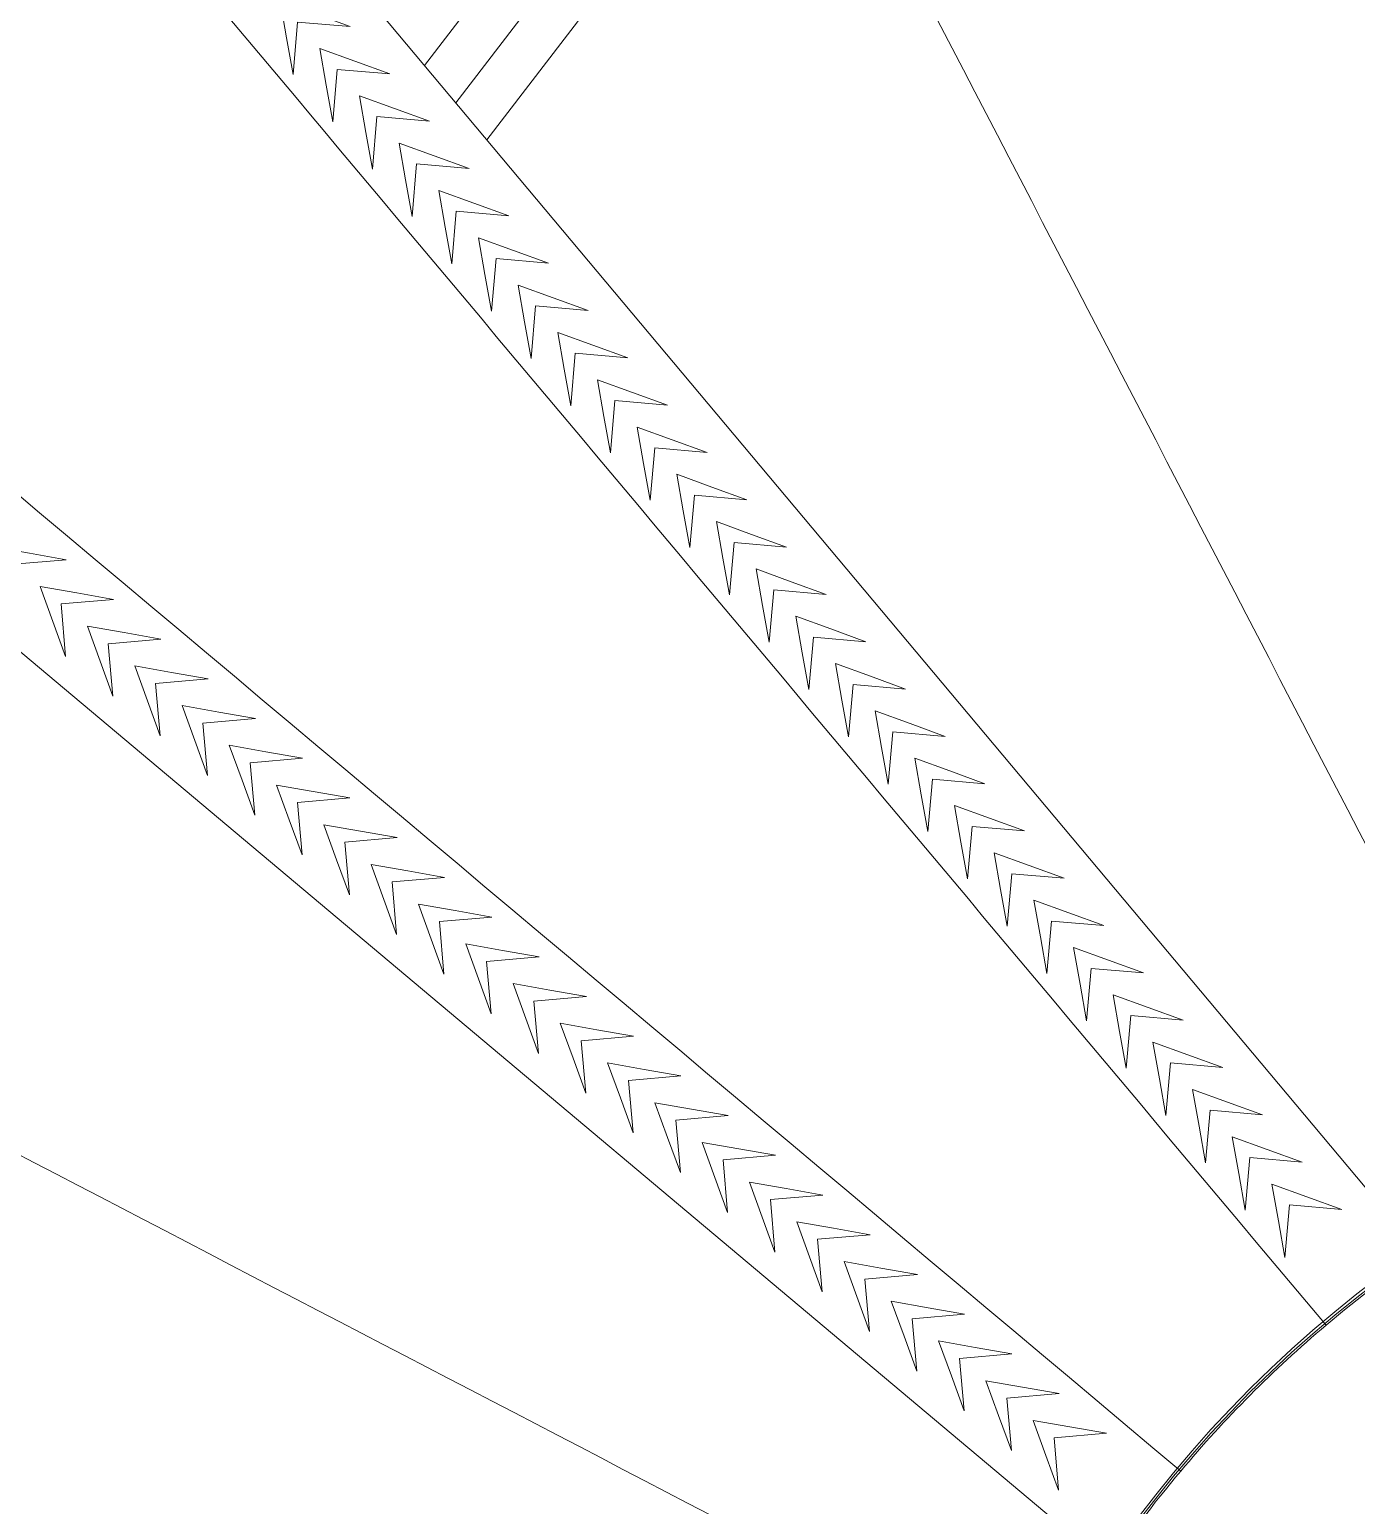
# Model space of a CAD drawing. Header units: inches. Extents: x -151 to 18, y -59 to 24.
# Drawn here: x -91.013 to -86.523, y -43.082 to -38.087 of the extents above; entities that cross this region are included whole.
import ezdxf

# ---------------------------------------------------------------- set-up
doc = ezdxf.new("R2010")
doc.units = ezdxf.units.IN
doc.header["$MEASUREMENT"] = 0
doc.layers.add('Layer 1', color=7, linetype='Continuous')

msp = doc.modelspace()

# ---------------------------------------------------------------- linework, layer by layer
at = {"layer": 'Layer 1', "color": 250, "lineweight": 18}
for centre, major_axis in [((-84.0484, -45.5414), (0, 13.6358)), ((-84.0392, -45.5414), (0, 4.0212))]:
    msp.add_ellipse(centre, major_axis=major_axis, ratio=1, dxfattribs=at)
at = {"layer": 'Layer 1', "color": 5, "lineweight": 9}
msp.add_open_spline([(-84.0392, -41.5081), (-86.2601, -41.5081), (-88.0604, -43.3084), (-88.0604, -45.5293), (-88.0604, -45.5293), (-88.0604, -45.5309), (-88.0604, -45.5325), (-88.0604, -45.5341), (-88.0604, -45.5341), (-88.0604, -45.5341), (-93.2728, -45.5348), (-93.2728, -45.5348), (-93.2728, -45.5348), (-93.2728, -45.5348), (-97.6805, -45.5353), (-97.6805, -45.5353), (-97.6805, -45.5353), (-97.6805, -45.5353), (-97.6843, -45.5353), (-97.6843, -45.5353), (-97.6843, -45.5353), (-97.6843, -45.5333), (-97.6843, -45.5313), (-97.6843, -45.5293), (-97.6843, -45.5293), (-97.6843, -37.9984), (-91.5793, -31.8934), (-84.0484, -31.8934), (-84.0484, -31.8934), (-76.5191, -31.8934), (-70.4151, -37.9959), (-70.4126, -45.5247), (-70.4126, -45.5247), (-70.4126, -45.5247), (-80.0181, -45.5293), (-80.0181, -45.5293), (-80.0181, -45.5293), (-80.0181, -43.3084), (-81.8184, -41.5081), (-84.0392, -41.5081)], degree=3, knots=[0, 0, 0, 0, 0.090909, 0.090909, 0.090909, 0.090909, 0.181818, 0.181818, 0.181818, 0.181818, 0.272727, 0.272727, 0.272727, 0.272727, 0.363636, 0.363636, 0.363636, 0.363636, 0.454545, 0.454545, 0.454545, 0.454545, 0.545455, 0.545455, 0.545455, 0.545455, 0.636364, 0.636364, 0.636364, 0.636364, 0.727273, 0.727273, 0.727273, 0.727273, 0.818182, 0.818182, 0.818182, 0.818182, 1, 1, 1, 1], dxfattribs=at)
at = {"layer": 'Layer 1', "color": 3, "lineweight": 9}
for points, knots in [([(-82.8614, -31.9459), (-79.986, -32.1963), (-77.366, -33.3385), (-75.2796, -35.0943), (-75.2796, -35.0943), (-74.673, -35.6048), (-74.1115, -36.1672), (-73.6019, -36.7746), (-73.6019, -36.7746), (-71.8526, -38.8598), (-70.7153, -41.4757), (-70.4666, -44.3459), (-70.4666, -44.3459), (-70.4666, -44.3459), (-72.2145, -44.4994), (-72.2145, -44.4994), (-72.2145, -44.4994), (-72.2145, -44.4994), (-80.0346, -45.1859), (-80.0346, -45.1859), (-80.0346, -45.1859), (-80.0459, -45.0519), (-80.0648, -44.9212), (-80.0892, -44.7916), (-80.0892, -44.7916), (-80.0892, -44.7914), (-80.0892, -44.7913), (-80.0893, -44.7911), (-80.0893, -44.7911), (-80.1196, -44.6331), (-80.1588, -44.4784), (-80.207, -44.3281), (-80.207, -44.3281), (-80.2429, -44.2171), (-80.2833, -44.1071), (-80.3293, -44.0005), (-80.3293, -44.0005), (-80.3742, -43.8928), (-80.4236, -43.7873), (-80.4786, -43.6841), (-80.4786, -43.6841), (-80.5526, -43.5427), (-80.6357, -43.4058), (-80.7265, -43.2745), (-80.7265, -43.2745), (-80.7266, -43.2744), (-80.7266, -43.2744), (-80.7267, -43.2743), (-80.7267, -43.2743), (-80.8018, -43.1633), (-80.8837, -43.0568), (-80.9712, -42.9547), (-80.9712, -42.9547), (-81.0452, -42.865), (-81.1249, -42.7786), (-81.209, -42.6955), (-81.209, -42.6955), (-81.2921, -42.6136), (-81.3773, -42.534), (-81.4671, -42.4599), (-81.4671, -42.4599), (-81.5703, -42.3735), (-81.6769, -42.2916), (-81.788, -42.2164), (-81.788, -42.2164), (-81.788, -42.2164), (-81.788, -42.2164), (-81.788, -42.2164), (-81.788, -42.2164), (-81.9182, -42.1266), (-82.0551, -42.0447), (-82.1953, -41.9718), (-82.1953, -41.9718), (-82.2986, -41.9179), (-82.404, -41.8686), (-82.5118, -41.8237), (-82.5118, -41.8237), (-82.6184, -41.7788), (-82.7283, -41.7384), (-82.8394, -41.7036), (-82.8394, -41.7036), (-82.9909, -41.6554), (-83.1446, -41.6172), (-83.3028, -41.5869), (-83.3028, -41.5869), (-83.303, -41.5869), (-83.3031, -41.5869), (-83.3032, -41.5869), (-83.3032, -41.5869), (-83.4344, -41.5622), (-83.5678, -41.5443), (-83.7034, -41.5331), (-83.7034, -41.5331), (-83.8145, -41.523), (-83.9267, -41.5185), (-84.04, -41.5185), (-84.04, -41.5185), (-84.04, -41.5185), (-84.0535, -41.5185), (-84.0535, -41.5185), (-84.0535, -41.5185), (-84.1713, -41.5185), (-84.288, -41.5241), (-84.4025, -41.5353), (-84.4025, -41.5353), (-84.5371, -41.5477), (-84.6706, -41.5667), (-84.8008, -41.5914), (-84.8008, -41.5914), (-84.8009, -41.5915), (-84.8011, -41.5915), (-84.8012, -41.5915), (-84.8012, -41.5915), (-84.9582, -41.6218), (-85.1106, -41.6621), (-85.2597, -41.7103), (-85.2597, -41.7103), (-85.3708, -41.7463), (-85.4808, -41.7866), (-85.5874, -41.8315), (-85.5874, -41.8315), (-85.694, -41.8776), (-85.7994, -41.9269), (-85.9015, -41.9808), (-85.9015, -41.9808), (-85.9015, -41.9808), (-85.9027, -41.9808), (-85.9027, -41.9808), (-85.9027, -41.9808), (-86.1619, -42.1188), (-86.4043, -42.2837), (-86.6264, -42.4723), (-86.6264, -42.4723), (-86.7162, -42.5474), (-86.8015, -42.626), (-86.8834, -42.709), (-86.8834, -42.709), (-86.9653, -42.7909), (-87.0438, -42.8773), (-87.1179, -42.966), (-87.1179, -42.966), (-87.3053, -43.1881), (-87.468, -43.4305), (-87.6049, -43.6897), (-87.6049, -43.6897), (-87.6576, -43.7918), (-87.707, -43.8973), (-87.753, -44.005), (-87.753, -44.005), (-87.7967, -44.1116), (-87.8371, -44.2205), (-87.8719, -44.3315), (-87.8719, -44.3315), (-87.9605, -44.6064), (-88.0189, -44.8935), (-88.0447, -45.1897), (-88.0447, -45.1897), (-88.0447, -45.1897), (-97.6294, -44.3481), (-97.6294, -44.3481), (-97.6294, -44.3481), (-97.3818, -41.4733), (-96.2463, -38.8535), (-94.4976, -36.7664), (-94.4976, -36.7664), (-93.9885, -36.1588), (-93.4274, -35.5963), (-92.8211, -35.0858), (-92.8211, -35.0858), (-90.7354, -33.3298), (-88.1148, -32.1894), (-85.2354, -31.9438), (-85.2354, -31.9438), (-84.8483, -31.9108), (-84.4566, -31.8939), (-84.0608, -31.8939), (-84.0608, -31.8939), (-83.6566, -31.8939), (-83.2566, -31.9115), (-82.8614, -31.9459)], [0, 0, 0, 0, 0.021739, 0.021739, 0.021739, 0.021739, 0.043478, 0.043478, 0.043478, 0.043478, 0.065217, 0.065217, 0.065217, 0.065217, 0.086957, 0.086957, 0.086957, 0.086957, 0.108696, 0.108696, 0.108696, 0.108696, 0.130435, 0.130435, 0.130435, 0.130435, 0.152174, 0.152174, 0.152174, 0.152174, 0.173913, 0.173913, 0.173913, 0.173913, 0.195652, 0.195652, 0.195652, 0.195652, 0.217391, 0.217391, 0.217391, 0.217391, 0.23913, 0.23913, 0.23913, 0.23913, 0.26087, 0.26087, 0.26087, 0.26087, 0.282609, 0.282609, 0.282609, 0.282609, 0.304348, 0.304348, 0.304348, 0.304348, 0.326087, 0.326087, 0.326087, 0.326087, 0.347826, 0.347826, 0.347826, 0.347826, 0.369565, 0.369565, 0.369565, 0.369565, 0.391304, 0.391304, 0.391304, 0.391304, 0.413043, 0.413043, 0.413043, 0.413043, 0.434783, 0.434783, 0.434783, 0.434783, 0.456522, 0.456522, 0.456522, 0.456522, 0.478261, 0.478261, 0.478261, 0.478261, 0.5, 0.5, 0.5, 0.5, 0.521739, 0.521739, 0.521739, 0.521739, 0.543478, 0.543478, 0.543478, 0.543478, 0.565217, 0.565217, 0.565217, 0.565217, 0.586957, 0.586957, 0.586957, 0.586957, 0.608696, 0.608696, 0.608696, 0.608696, 0.630435, 0.630435, 0.630435, 0.630435, 0.652174, 0.652174, 0.652174, 0.652174, 0.673913, 0.673913, 0.673913, 0.673913, 0.695652, 0.695652, 0.695652, 0.695652, 0.717391, 0.717391, 0.717391, 0.717391, 0.73913, 0.73913, 0.73913, 0.73913, 0.76087, 0.76087, 0.76087, 0.76087, 0.782609, 0.782609, 0.782609, 0.782609, 0.804348, 0.804348, 0.804348, 0.804348, 0.826087, 0.826087, 0.826087, 0.826087, 0.847826, 0.847826, 0.847826, 0.847826, 0.869565, 0.869565, 0.869565, 0.869565, 0.891304, 0.891304, 0.891304, 0.891304, 0.913043, 0.913043, 0.913043, 0.913043, 0.934783, 0.934783, 0.934783, 0.934783, 0.956522, 0.956522, 0.956522, 0.956522, 1, 1, 1, 1]), ([(-86.6264, -42.4723), (-88.6919, -40.0097), (-90.7566, -37.5481), (-92.8211, -35.0858), (-92.8211, -35.0858), (-93.4274, -35.5963), (-93.9885, -36.1588), (-94.4976, -36.7664), (-94.4976, -36.7664), (-94.0469, -37.1451), (-93.5961, -37.5237), (-93.1454, -37.9023), (-93.1454, -37.9023), (-91.1359, -39.5902), (-89.1269, -41.2777), (-87.1179, -42.966), (-87.1179, -42.966), (-87.0438, -42.8773), (-86.9653, -42.7909), (-86.8834, -42.709), (-86.8834, -42.709), (-86.8015, -42.626), (-86.7162, -42.5474), (-86.6264, -42.4723)], [0, 0, 0, 0, 0.142857, 0.142857, 0.142857, 0.142857, 0.285714, 0.285714, 0.285714, 0.285714, 0.428571, 0.428571, 0.428571, 0.428571, 0.571429, 0.571429, 0.571429, 0.571429, 0.714286, 0.714286, 0.714286, 0.714286, 1, 1, 1, 1]), ([(-85.9015, -41.9808), (-85.9015, -41.9808), (-85.9027, -41.9808), (-85.9027, -41.9808), (-85.9027, -41.9808), (-86.7184, -40.4087), (-87.5342, -38.8378), (-88.3499, -37.2658), (-88.3499, -37.2658), (-88.1603, -37.019), (-87.9707, -36.771), (-87.781, -36.5241), (-87.781, -36.5241), (-87.4725, -36.5645), (-87.1628, -36.606), (-86.8542, -36.6464), (-86.8542, -36.6464), (-86.3223, -38.334), (-85.7916, -40.0227), (-85.2597, -41.7103)], [0, 0, 0, 0, 0.166667, 0.166667, 0.166667, 0.166667, 0.333333, 0.333333, 0.333333, 0.333333, 0.5, 0.5, 0.5, 0.5, 0.666667, 0.666667, 0.666667, 0.666667, 1, 1, 1, 1]), ([(-90.106, -38.0613), (-90.106, -38.0613), (-90.1215, -38.2387), (-90.1215, -38.2387), (-90.1215, -38.2387), (-90.1215, -38.2387), (-90.1434, -38.1147), (-90.1434, -38.1147), (-90.1434, -38.1147), (-90.1434, -38.1147), (-90.1653, -37.9907), (-90.1653, -37.9907), (-90.1653, -37.9907), (-90.1653, -37.9907), (-90.0469, -38.0338), (-90.0469, -38.0338), (-90.0469, -38.0338), (-90.0469, -38.0338), (-89.9285, -38.0769), (-89.9285, -38.0769), (-89.9285, -38.0769), (-89.9285, -38.0769), (-90.106, -38.0613), (-90.106, -38.0613)], [0, 0, 0, 0, 0.142857, 0.142857, 0.142857, 0.142857, 0.285714, 0.285714, 0.285714, 0.285714, 0.428571, 0.428571, 0.428571, 0.428571, 0.571429, 0.571429, 0.571429, 0.571429, 0.714286, 0.714286, 0.714286, 0.714286, 1, 1, 1, 1]), ([(-89.9718, -38.2215), (-89.9718, -38.2215), (-89.9873, -38.3989), (-89.9873, -38.3989), (-89.9873, -38.3989), (-89.9873, -38.3989), (-90.0092, -38.2749), (-90.0092, -38.2749), (-90.0092, -38.2749), (-90.0092, -38.2749), (-90.031, -38.1508), (-90.031, -38.1508), (-90.031, -38.1508), (-90.031, -38.1508), (-89.9127, -38.1939), (-89.9127, -38.1939), (-89.9127, -38.1939), (-89.9127, -38.1939), (-89.7943, -38.237), (-89.7943, -38.237), (-89.7943, -38.237), (-89.7943, -38.237), (-89.9718, -38.2215), (-89.9718, -38.2215)], [0, 0, 0, 0, 0.142857, 0.142857, 0.142857, 0.142857, 0.285714, 0.285714, 0.285714, 0.285714, 0.428571, 0.428571, 0.428571, 0.428571, 0.571429, 0.571429, 0.571429, 0.571429, 0.714286, 0.714286, 0.714286, 0.714286, 1, 1, 1, 1]), ([(-89.8376, -38.3816), (-89.8376, -38.3816), (-89.8531, -38.559), (-89.8531, -38.559), (-89.8531, -38.559), (-89.8531, -38.559), (-89.8749, -38.435), (-89.8749, -38.435), (-89.8749, -38.435), (-89.8749, -38.435), (-89.8968, -38.311), (-89.8968, -38.311), (-89.8968, -38.311), (-89.8968, -38.311), (-89.7785, -38.354), (-89.7785, -38.354), (-89.7785, -38.354), (-89.7785, -38.354), (-89.6601, -38.3971), (-89.6601, -38.3971), (-89.6601, -38.3971), (-89.6601, -38.3971), (-89.8376, -38.3816), (-89.8376, -38.3816)], [0, 0, 0, 0, 0.142857, 0.142857, 0.142857, 0.142857, 0.285714, 0.285714, 0.285714, 0.285714, 0.428571, 0.428571, 0.428571, 0.428571, 0.571429, 0.571429, 0.571429, 0.571429, 0.714286, 0.714286, 0.714286, 0.714286, 1, 1, 1, 1]), ([(-89.7033, -38.5418), (-89.7033, -38.5418), (-89.7189, -38.7192), (-89.7189, -38.7192), (-89.7189, -38.7192), (-89.7189, -38.7192), (-89.7407, -38.5952), (-89.7407, -38.5952), (-89.7407, -38.5952), (-89.7407, -38.5952), (-89.7626, -38.4711), (-89.7626, -38.4711), (-89.7626, -38.4711), (-89.7626, -38.4711), (-89.6442, -38.5142), (-89.6442, -38.5142), (-89.6442, -38.5142), (-89.6442, -38.5142), (-89.5259, -38.5573), (-89.5259, -38.5573), (-89.5259, -38.5573), (-89.5259, -38.5573), (-89.7033, -38.5418), (-89.7033, -38.5418)], [0, 0, 0, 0, 0.142857, 0.142857, 0.142857, 0.142857, 0.285714, 0.285714, 0.285714, 0.285714, 0.428571, 0.428571, 0.428571, 0.428571, 0.571429, 0.571429, 0.571429, 0.571429, 0.714286, 0.714286, 0.714286, 0.714286, 1, 1, 1, 1]), ([(-89.5691, -38.7019), (-89.5691, -38.7019), (-89.5846, -38.8793), (-89.5846, -38.8793), (-89.5846, -38.8793), (-89.5846, -38.8793), (-89.6065, -38.7553), (-89.6065, -38.7553), (-89.6065, -38.7553), (-89.6065, -38.7553), (-89.6284, -38.6313), (-89.6284, -38.6313), (-89.6284, -38.6313), (-89.6284, -38.6313), (-89.51, -38.6744), (-89.51, -38.6744), (-89.51, -38.6744), (-89.51, -38.6744), (-89.3917, -38.7174), (-89.3917, -38.7174), (-89.3917, -38.7174), (-89.3917, -38.7174), (-89.5691, -38.7019), (-89.5691, -38.7019)], [0, 0, 0, 0, 0.142857, 0.142857, 0.142857, 0.142857, 0.285714, 0.285714, 0.285714, 0.285714, 0.428571, 0.428571, 0.428571, 0.428571, 0.571429, 0.571429, 0.571429, 0.571429, 0.714286, 0.714286, 0.714286, 0.714286, 1, 1, 1, 1]), ([(-89.4348, -38.862), (-89.4348, -38.862), (-89.4504, -39.0395), (-89.4504, -39.0395), (-89.4504, -39.0395), (-89.4504, -39.0395), (-89.4722, -38.9154), (-89.4722, -38.9154), (-89.4722, -38.9154), (-89.4722, -38.9154), (-89.4941, -38.7914), (-89.4941, -38.7914), (-89.4941, -38.7914), (-89.4941, -38.7914), (-89.3757, -38.8345), (-89.3757, -38.8345), (-89.3757, -38.8345), (-89.3757, -38.8345), (-89.2574, -38.8776), (-89.2574, -38.8776), (-89.2574, -38.8776), (-89.2574, -38.8776), (-89.4348, -38.862), (-89.4348, -38.862)], [0, 0, 0, 0, 0.142857, 0.142857, 0.142857, 0.142857, 0.285714, 0.285714, 0.285714, 0.285714, 0.428571, 0.428571, 0.428571, 0.428571, 0.571429, 0.571429, 0.571429, 0.571429, 0.714286, 0.714286, 0.714286, 0.714286, 1, 1, 1, 1]), ([(-89.3006, -39.0222), (-89.3006, -39.0222), (-89.3161, -39.1996), (-89.3161, -39.1996), (-89.3161, -39.1996), (-89.3161, -39.1996), (-89.338, -39.0756), (-89.338, -39.0756), (-89.338, -39.0756), (-89.338, -39.0756), (-89.3599, -38.9516), (-89.3599, -38.9516), (-89.3599, -38.9516), (-89.3599, -38.9516), (-89.2415, -38.9946), (-89.2415, -38.9946), (-89.2415, -38.9946), (-89.2415, -38.9946), (-89.1232, -39.0377), (-89.1232, -39.0377), (-89.1232, -39.0377), (-89.1232, -39.0377), (-89.3006, -39.0222), (-89.3006, -39.0222)], [0, 0, 0, 0, 0.142857, 0.142857, 0.142857, 0.142857, 0.285714, 0.285714, 0.285714, 0.285714, 0.428571, 0.428571, 0.428571, 0.428571, 0.571429, 0.571429, 0.571429, 0.571429, 0.714286, 0.714286, 0.714286, 0.714286, 1, 1, 1, 1]), ([(-89.1664, -39.1823), (-89.1664, -39.1823), (-89.1819, -39.3598), (-89.1819, -39.3598), (-89.1819, -39.3598), (-89.1819, -39.3598), (-89.2038, -39.2357), (-89.2038, -39.2357), (-89.2038, -39.2357), (-89.2038, -39.2357), (-89.2257, -39.1117), (-89.2257, -39.1117), (-89.2257, -39.1117), (-89.2257, -39.1117), (-89.1073, -39.1548), (-89.1073, -39.1548), (-89.1073, -39.1548), (-89.1073, -39.1548), (-88.9889, -39.1979), (-88.9889, -39.1979), (-88.9889, -39.1979), (-88.9889, -39.1979), (-89.1664, -39.1823), (-89.1664, -39.1823)], [0, 0, 0, 0, 0.142857, 0.142857, 0.142857, 0.142857, 0.285714, 0.285714, 0.285714, 0.285714, 0.428571, 0.428571, 0.428571, 0.428571, 0.571429, 0.571429, 0.571429, 0.571429, 0.714286, 0.714286, 0.714286, 0.714286, 1, 1, 1, 1]), ([(-89.0322, -39.3425), (-89.0322, -39.3425), (-89.0477, -39.5199), (-89.0477, -39.5199), (-89.0477, -39.5199), (-89.0477, -39.5199), (-89.0695, -39.3959), (-89.0695, -39.3959), (-89.0695, -39.3959), (-89.0695, -39.3959), (-89.0914, -39.2718), (-89.0914, -39.2718), (-89.0914, -39.2718), (-89.0914, -39.2718), (-88.9731, -39.3149), (-88.9731, -39.3149), (-88.9731, -39.3149), (-88.9731, -39.3149), (-88.8547, -39.358), (-88.8547, -39.358), (-88.8547, -39.358), (-88.8547, -39.358), (-89.0322, -39.3425), (-89.0322, -39.3425)], [0, 0, 0, 0, 0.142857, 0.142857, 0.142857, 0.142857, 0.285714, 0.285714, 0.285714, 0.285714, 0.428571, 0.428571, 0.428571, 0.428571, 0.571429, 0.571429, 0.571429, 0.571429, 0.714286, 0.714286, 0.714286, 0.714286, 1, 1, 1, 1]), ([(-88.8979, -39.5026), (-88.8979, -39.5026), (-88.9135, -39.68), (-88.9135, -39.68), (-88.9135, -39.68), (-88.9135, -39.68), (-88.9353, -39.556), (-88.9353, -39.556), (-88.9353, -39.556), (-88.9353, -39.556), (-88.9572, -39.432), (-88.9572, -39.432), (-88.9572, -39.432), (-88.9572, -39.432), (-88.8388, -39.4751), (-88.8388, -39.4751), (-88.8388, -39.4751), (-88.8388, -39.4751), (-88.7205, -39.5182), (-88.7205, -39.5182), (-88.7205, -39.5182), (-88.7205, -39.5182), (-88.8979, -39.5026), (-88.8979, -39.5026)], [0, 0, 0, 0, 0.142857, 0.142857, 0.142857, 0.142857, 0.285714, 0.285714, 0.285714, 0.285714, 0.428571, 0.428571, 0.428571, 0.428571, 0.571429, 0.571429, 0.571429, 0.571429, 0.714286, 0.714286, 0.714286, 0.714286, 1, 1, 1, 1]), ([(-88.7637, -39.6628), (-88.7637, -39.6628), (-88.7792, -39.8402), (-88.7792, -39.8402), (-88.7792, -39.8402), (-88.7792, -39.8402), (-88.8011, -39.7162), (-88.8011, -39.7162), (-88.8011, -39.7162), (-88.8011, -39.7162), (-88.823, -39.5921), (-88.823, -39.5921), (-88.823, -39.5921), (-88.823, -39.5921), (-88.7046, -39.6352), (-88.7046, -39.6352), (-88.7046, -39.6352), (-88.7046, -39.6352), (-88.5863, -39.6783), (-88.5863, -39.6783), (-88.5863, -39.6783), (-88.5863, -39.6783), (-88.7637, -39.6628), (-88.7637, -39.6628)], [0, 0, 0, 0, 0.142857, 0.142857, 0.142857, 0.142857, 0.285714, 0.285714, 0.285714, 0.285714, 0.428571, 0.428571, 0.428571, 0.428571, 0.571429, 0.571429, 0.571429, 0.571429, 0.714286, 0.714286, 0.714286, 0.714286, 1, 1, 1, 1]), ([(-88.6295, -39.8229), (-88.6295, -39.8229), (-88.645, -40.0003), (-88.645, -40.0003), (-88.645, -40.0003), (-88.645, -40.0003), (-88.6669, -39.8763), (-88.6669, -39.8763), (-88.6669, -39.8763), (-88.6669, -39.8763), (-88.6887, -39.7523), (-88.6887, -39.7523), (-88.6887, -39.7523), (-88.6887, -39.7523), (-88.5704, -39.7954), (-88.5704, -39.7954), (-88.5704, -39.7954), (-88.5704, -39.7954), (-88.452, -39.8385), (-88.452, -39.8385), (-88.452, -39.8385), (-88.452, -39.8385), (-88.6295, -39.8229), (-88.6295, -39.8229)], [0, 0, 0, 0, 0.142857, 0.142857, 0.142857, 0.142857, 0.285714, 0.285714, 0.285714, 0.285714, 0.428571, 0.428571, 0.428571, 0.428571, 0.571429, 0.571429, 0.571429, 0.571429, 0.714286, 0.714286, 0.714286, 0.714286, 1, 1, 1, 1]), ([(-91.0665, -39.8966), (-91.0665, -39.8966), (-91.051, -40.074), (-91.051, -40.074), (-91.051, -40.074), (-91.051, -40.074), (-91.0941, -39.9557), (-91.0941, -39.9557), (-91.0941, -39.9557), (-91.0941, -39.9557), (-91.1371, -39.8373), (-91.1371, -39.8373), (-91.1371, -39.8373), (-91.1371, -39.8373), (-91.0131, -39.8592), (-91.0131, -39.8592), (-91.0131, -39.8592), (-91.0131, -39.8592), (-90.8891, -39.8811), (-90.8891, -39.8811), (-90.8891, -39.8811), (-90.8891, -39.8811), (-91.0665, -39.8966), (-91.0665, -39.8966)], [0, 0, 0, 0, 0.142857, 0.142857, 0.142857, 0.142857, 0.285714, 0.285714, 0.285714, 0.285714, 0.428571, 0.428571, 0.428571, 0.428571, 0.571429, 0.571429, 0.571429, 0.571429, 0.714286, 0.714286, 0.714286, 0.714286, 1, 1, 1, 1]), ([(-88.4952, -39.9831), (-88.4952, -39.9831), (-88.5108, -40.1605), (-88.5108, -40.1605), (-88.5108, -40.1605), (-88.5108, -40.1605), (-88.5326, -40.0365), (-88.5326, -40.0365), (-88.5326, -40.0365), (-88.5326, -40.0365), (-88.5545, -39.9124), (-88.5545, -39.9124), (-88.5545, -39.9124), (-88.5545, -39.9124), (-88.4361, -39.9555), (-88.4361, -39.9555), (-88.4361, -39.9555), (-88.4361, -39.9555), (-88.3178, -39.9986), (-88.3178, -39.9986), (-88.3178, -39.9986), (-88.3178, -39.9986), (-88.4952, -39.9831), (-88.4952, -39.9831)], [0, 0, 0, 0, 0.142857, 0.142857, 0.142857, 0.142857, 0.285714, 0.285714, 0.285714, 0.285714, 0.428571, 0.428571, 0.428571, 0.428571, 0.571429, 0.571429, 0.571429, 0.571429, 0.714286, 0.714286, 0.714286, 0.714286, 1, 1, 1, 1]), ([(-90.9065, -40.031), (-90.9065, -40.031), (-90.891, -40.2085), (-90.891, -40.2085), (-90.891, -40.2085), (-90.891, -40.2085), (-90.9341, -40.0901), (-90.9341, -40.0901), (-90.9341, -40.0901), (-90.9341, -40.0901), (-90.9772, -39.9718), (-90.9772, -39.9718), (-90.9772, -39.9718), (-90.9772, -39.9718), (-90.8531, -39.9936), (-90.8531, -39.9936), (-90.8531, -39.9936), (-90.8531, -39.9936), (-90.7291, -40.0155), (-90.7291, -40.0155), (-90.7291, -40.0155), (-90.7291, -40.0155), (-90.9065, -40.031), (-90.9065, -40.031)], [0, 0, 0, 0, 0.142857, 0.142857, 0.142857, 0.142857, 0.285714, 0.285714, 0.285714, 0.285714, 0.428571, 0.428571, 0.428571, 0.428571, 0.571429, 0.571429, 0.571429, 0.571429, 0.714286, 0.714286, 0.714286, 0.714286, 1, 1, 1, 1]), ([(-90.7465, -40.1654), (-90.7465, -40.1654), (-90.731, -40.3428), (-90.731, -40.3428), (-90.731, -40.3428), (-90.731, -40.3428), (-90.7741, -40.2245), (-90.7741, -40.2245), (-90.7741, -40.2245), (-90.7741, -40.2245), (-90.8172, -40.1062), (-90.8172, -40.1062), (-90.8172, -40.1062), (-90.8172, -40.1062), (-90.6931, -40.128), (-90.6931, -40.128), (-90.6931, -40.128), (-90.6931, -40.128), (-90.5691, -40.1499), (-90.5691, -40.1499), (-90.5691, -40.1499), (-90.5691, -40.1499), (-90.7465, -40.1654), (-90.7465, -40.1654)], [0, 0, 0, 0, 0.142857, 0.142857, 0.142857, 0.142857, 0.285714, 0.285714, 0.285714, 0.285714, 0.428571, 0.428571, 0.428571, 0.428571, 0.571429, 0.571429, 0.571429, 0.571429, 0.714286, 0.714286, 0.714286, 0.714286, 1, 1, 1, 1]), ([(-88.361, -40.1432), (-88.361, -40.1432), (-88.3765, -40.3206), (-88.3765, -40.3206), (-88.3765, -40.3206), (-88.3765, -40.3206), (-88.3984, -40.1966), (-88.3984, -40.1966), (-88.3984, -40.1966), (-88.3984, -40.1966), (-88.4203, -40.0726), (-88.4203, -40.0726), (-88.4203, -40.0726), (-88.4203, -40.0726), (-88.3019, -40.1156), (-88.3019, -40.1156), (-88.3019, -40.1156), (-88.3019, -40.1156), (-88.1836, -40.1587), (-88.1836, -40.1587), (-88.1836, -40.1587), (-88.1836, -40.1587), (-88.361, -40.1432), (-88.361, -40.1432)], [0, 0, 0, 0, 0.142857, 0.142857, 0.142857, 0.142857, 0.285714, 0.285714, 0.285714, 0.285714, 0.428571, 0.428571, 0.428571, 0.428571, 0.571429, 0.571429, 0.571429, 0.571429, 0.714286, 0.714286, 0.714286, 0.714286, 1, 1, 1, 1]), ([(-90.5865, -40.2998), (-90.5865, -40.2998), (-90.571, -40.4773), (-90.571, -40.4773), (-90.571, -40.4773), (-90.571, -40.4773), (-90.6141, -40.3589), (-90.6141, -40.3589), (-90.6141, -40.3589), (-90.6141, -40.3589), (-90.6572, -40.2406), (-90.6572, -40.2406), (-90.6572, -40.2406), (-90.6572, -40.2406), (-90.5331, -40.2624), (-90.5331, -40.2624), (-90.5331, -40.2624), (-90.5331, -40.2624), (-90.4091, -40.2843), (-90.4091, -40.2843), (-90.4091, -40.2843), (-90.4091, -40.2843), (-90.5865, -40.2998), (-90.5865, -40.2998)], [0, 0, 0, 0, 0.142857, 0.142857, 0.142857, 0.142857, 0.285714, 0.285714, 0.285714, 0.285714, 0.428571, 0.428571, 0.428571, 0.428571, 0.571429, 0.571429, 0.571429, 0.571429, 0.714286, 0.714286, 0.714286, 0.714286, 1, 1, 1, 1]), ([(-88.2268, -40.3033), (-88.2268, -40.3033), (-88.2423, -40.4808), (-88.2423, -40.4808), (-88.2423, -40.4808), (-88.2423, -40.4808), (-88.2642, -40.3567), (-88.2642, -40.3567), (-88.2642, -40.3567), (-88.2642, -40.3567), (-88.286, -40.2327), (-88.286, -40.2327), (-88.286, -40.2327), (-88.286, -40.2327), (-88.1677, -40.2758), (-88.1677, -40.2758), (-88.1677, -40.2758), (-88.1677, -40.2758), (-88.0493, -40.3189), (-88.0493, -40.3189), (-88.0493, -40.3189), (-88.0493, -40.3189), (-88.2268, -40.3033), (-88.2268, -40.3033)], [0, 0, 0, 0, 0.142857, 0.142857, 0.142857, 0.142857, 0.285714, 0.285714, 0.285714, 0.285714, 0.428571, 0.428571, 0.428571, 0.428571, 0.571429, 0.571429, 0.571429, 0.571429, 0.714286, 0.714286, 0.714286, 0.714286, 1, 1, 1, 1]), ([(-90.4265, -40.4342), (-90.4265, -40.4342), (-90.411, -40.6116), (-90.411, -40.6116), (-90.411, -40.6116), (-90.411, -40.6116), (-90.4541, -40.4933), (-90.4541, -40.4933), (-90.4541, -40.4933), (-90.4541, -40.4933), (-90.4972, -40.375), (-90.4972, -40.375), (-90.4972, -40.375), (-90.4972, -40.375), (-90.3731, -40.3968), (-90.3731, -40.3968), (-90.3731, -40.3968), (-90.3731, -40.3968), (-90.2491, -40.4187), (-90.2491, -40.4187), (-90.2491, -40.4187), (-90.2491, -40.4187), (-90.4265, -40.4342), (-90.4265, -40.4342)], [0, 0, 0, 0, 0.142857, 0.142857, 0.142857, 0.142857, 0.285714, 0.285714, 0.285714, 0.285714, 0.428571, 0.428571, 0.428571, 0.428571, 0.571429, 0.571429, 0.571429, 0.571429, 0.714286, 0.714286, 0.714286, 0.714286, 1, 1, 1, 1]), ([(-88.0925, -40.4635), (-88.0925, -40.4635), (-88.1081, -40.6409), (-88.1081, -40.6409), (-88.1081, -40.6409), (-88.1081, -40.6409), (-88.1299, -40.5169), (-88.1299, -40.5169), (-88.1299, -40.5169), (-88.1299, -40.5169), (-88.1518, -40.3929), (-88.1518, -40.3929), (-88.1518, -40.3929), (-88.1518, -40.3929), (-88.0335, -40.4359), (-88.0335, -40.4359), (-88.0335, -40.4359), (-88.0335, -40.4359), (-87.9151, -40.479), (-87.9151, -40.479), (-87.9151, -40.479), (-87.9151, -40.479), (-88.0925, -40.4635), (-88.0925, -40.4635)], [0, 0, 0, 0, 0.142857, 0.142857, 0.142857, 0.142857, 0.285714, 0.285714, 0.285714, 0.285714, 0.428571, 0.428571, 0.428571, 0.428571, 0.571429, 0.571429, 0.571429, 0.571429, 0.714286, 0.714286, 0.714286, 0.714286, 1, 1, 1, 1]), ([(-90.2665, -40.5686), (-90.2665, -40.5686), (-90.251, -40.7461), (-90.251, -40.7461), (-90.251, -40.7461), (-90.251, -40.7461), (-90.2941, -40.6277), (-90.2941, -40.6277), (-90.2941, -40.6277), (-90.2941, -40.6277), (-90.3372, -40.5093), (-90.3372, -40.5093), (-90.3372, -40.5093), (-90.3372, -40.5093), (-90.2131, -40.5312), (-90.2131, -40.5312), (-90.2131, -40.5312), (-90.2131, -40.5312), (-90.0891, -40.5531), (-90.0891, -40.5531), (-90.0891, -40.5531), (-90.0891, -40.5531), (-90.2665, -40.5686), (-90.2665, -40.5686)], [0, 0, 0, 0, 0.142857, 0.142857, 0.142857, 0.142857, 0.285714, 0.285714, 0.285714, 0.285714, 0.428571, 0.428571, 0.428571, 0.428571, 0.571429, 0.571429, 0.571429, 0.571429, 0.714286, 0.714286, 0.714286, 0.714286, 1, 1, 1, 1]), ([(-87.9583, -40.6236), (-87.9583, -40.6236), (-87.9738, -40.8011), (-87.9738, -40.8011), (-87.9738, -40.8011), (-87.9738, -40.8011), (-87.9957, -40.677), (-87.9957, -40.677), (-87.9957, -40.677), (-87.9957, -40.677), (-88.0176, -40.553), (-88.0176, -40.553), (-88.0176, -40.553), (-88.0176, -40.553), (-87.8992, -40.5961), (-87.8992, -40.5961), (-87.8992, -40.5961), (-87.8992, -40.5961), (-87.7809, -40.6392), (-87.7809, -40.6392), (-87.7809, -40.6392), (-87.7809, -40.6392), (-87.9583, -40.6236), (-87.9583, -40.6236)], [0, 0, 0, 0, 0.142857, 0.142857, 0.142857, 0.142857, 0.285714, 0.285714, 0.285714, 0.285714, 0.428571, 0.428571, 0.428571, 0.428571, 0.571429, 0.571429, 0.571429, 0.571429, 0.714286, 0.714286, 0.714286, 0.714286, 1, 1, 1, 1]), ([(-90.1065, -40.703), (-90.1065, -40.703), (-90.091, -40.8805), (-90.091, -40.8805), (-90.091, -40.8805), (-90.091, -40.8805), (-90.1341, -40.7621), (-90.1341, -40.7621), (-90.1341, -40.7621), (-90.1341, -40.7621), (-90.1772, -40.6438), (-90.1772, -40.6438), (-90.1772, -40.6438), (-90.1772, -40.6438), (-90.0531, -40.6656), (-90.0531, -40.6656), (-90.0531, -40.6656), (-90.0531, -40.6656), (-89.9291, -40.6875), (-89.9291, -40.6875), (-89.9291, -40.6875), (-89.9291, -40.6875), (-90.1065, -40.703), (-90.1065, -40.703)], [0, 0, 0, 0, 0.142857, 0.142857, 0.142857, 0.142857, 0.285714, 0.285714, 0.285714, 0.285714, 0.428571, 0.428571, 0.428571, 0.428571, 0.571429, 0.571429, 0.571429, 0.571429, 0.714286, 0.714286, 0.714286, 0.714286, 1, 1, 1, 1]), ([(-87.8241, -40.7838), (-87.8241, -40.7838), (-87.8396, -40.9612), (-87.8396, -40.9612), (-87.8396, -40.9612), (-87.8396, -40.9612), (-87.8615, -40.8372), (-87.8615, -40.8372), (-87.8615, -40.8372), (-87.8615, -40.8372), (-87.8833, -40.7131), (-87.8833, -40.7131), (-87.8833, -40.7131), (-87.8833, -40.7131), (-87.765, -40.7562), (-87.765, -40.7562), (-87.765, -40.7562), (-87.765, -40.7562), (-87.6467, -40.7993), (-87.6467, -40.7993), (-87.6467, -40.7993), (-87.6467, -40.7993), (-87.8241, -40.7838), (-87.8241, -40.7838)], [0, 0, 0, 0, 0.142857, 0.142857, 0.142857, 0.142857, 0.285714, 0.285714, 0.285714, 0.285714, 0.428571, 0.428571, 0.428571, 0.428571, 0.571429, 0.571429, 0.571429, 0.571429, 0.714286, 0.714286, 0.714286, 0.714286, 1, 1, 1, 1]), ([(-89.9465, -40.8374), (-89.9465, -40.8374), (-89.931, -41.0149), (-89.931, -41.0149), (-89.931, -41.0149), (-89.931, -41.0149), (-89.9741, -40.8965), (-89.9741, -40.8965), (-89.9741, -40.8965), (-89.9741, -40.8965), (-90.0172, -40.7781), (-90.0172, -40.7781), (-90.0172, -40.7781), (-90.0172, -40.7781), (-89.8931, -40.8), (-89.8931, -40.8), (-89.8931, -40.8), (-89.8931, -40.8), (-89.7691, -40.8219), (-89.7691, -40.8219), (-89.7691, -40.8219), (-89.7691, -40.8219), (-89.9465, -40.8374), (-89.9465, -40.8374)], [0, 0, 0, 0, 0.142857, 0.142857, 0.142857, 0.142857, 0.285714, 0.285714, 0.285714, 0.285714, 0.428571, 0.428571, 0.428571, 0.428571, 0.571429, 0.571429, 0.571429, 0.571429, 0.714286, 0.714286, 0.714286, 0.714286, 1, 1, 1, 1]), ([(-89.7865, -40.9718), (-89.7865, -40.9718), (-89.771, -41.1493), (-89.771, -41.1493), (-89.771, -41.1493), (-89.771, -41.1493), (-89.8141, -41.0309), (-89.8141, -41.0309), (-89.8141, -41.0309), (-89.8141, -41.0309), (-89.8571, -40.9126), (-89.8571, -40.9126), (-89.8571, -40.9126), (-89.8571, -40.9126), (-89.7331, -40.9344), (-89.7331, -40.9344), (-89.7331, -40.9344), (-89.7331, -40.9344), (-89.6091, -40.9563), (-89.6091, -40.9563), (-89.6091, -40.9563), (-89.6091, -40.9563), (-89.7865, -40.9718), (-89.7865, -40.9718)], [0, 0, 0, 0, 0.142857, 0.142857, 0.142857, 0.142857, 0.285714, 0.285714, 0.285714, 0.285714, 0.428571, 0.428571, 0.428571, 0.428571, 0.571429, 0.571429, 0.571429, 0.571429, 0.714286, 0.714286, 0.714286, 0.714286, 1, 1, 1, 1]), ([(-87.6899, -40.9439), (-87.6899, -40.9439), (-87.7054, -41.1213), (-87.7054, -41.1213), (-87.7054, -41.1213), (-87.7054, -41.1213), (-87.7273, -40.9973), (-87.7273, -40.9973), (-87.7273, -40.9973), (-87.7273, -40.9973), (-87.7491, -40.8733), (-87.7491, -40.8733), (-87.7491, -40.8733), (-87.7491, -40.8733), (-87.6308, -40.9164), (-87.6308, -40.9164), (-87.6308, -40.9164), (-87.6308, -40.9164), (-87.5124, -40.9595), (-87.5124, -40.9595), (-87.5124, -40.9595), (-87.5124, -40.9595), (-87.6899, -40.9439), (-87.6899, -40.9439)], [0, 0, 0, 0, 0.142857, 0.142857, 0.142857, 0.142857, 0.285714, 0.285714, 0.285714, 0.285714, 0.428571, 0.428571, 0.428571, 0.428571, 0.571429, 0.571429, 0.571429, 0.571429, 0.714286, 0.714286, 0.714286, 0.714286, 1, 1, 1, 1]), ([(-89.6265, -41.1062), (-89.6265, -41.1062), (-89.611, -41.2837), (-89.611, -41.2837), (-89.611, -41.2837), (-89.611, -41.2837), (-89.6541, -41.1653), (-89.6541, -41.1653), (-89.6541, -41.1653), (-89.6541, -41.1653), (-89.6972, -41.047), (-89.6972, -41.047), (-89.6972, -41.047), (-89.6972, -41.047), (-89.5731, -41.0688), (-89.5731, -41.0688), (-89.5731, -41.0688), (-89.5731, -41.0688), (-89.4491, -41.0907), (-89.4491, -41.0907), (-89.4491, -41.0907), (-89.4491, -41.0907), (-89.6265, -41.1062), (-89.6265, -41.1062)], [0, 0, 0, 0, 0.142857, 0.142857, 0.142857, 0.142857, 0.285714, 0.285714, 0.285714, 0.285714, 0.428571, 0.428571, 0.428571, 0.428571, 0.571429, 0.571429, 0.571429, 0.571429, 0.714286, 0.714286, 0.714286, 0.714286, 1, 1, 1, 1]), ([(-87.5556, -41.1041), (-87.5556, -41.1041), (-87.5712, -41.2815), (-87.5712, -41.2815), (-87.5712, -41.2815), (-87.5712, -41.2815), (-87.593, -41.1575), (-87.593, -41.1575), (-87.593, -41.1575), (-87.593, -41.1575), (-87.6149, -41.0334), (-87.6149, -41.0334), (-87.6149, -41.0334), (-87.6149, -41.0334), (-87.4965, -41.0765), (-87.4965, -41.0765), (-87.4965, -41.0765), (-87.4965, -41.0765), (-87.3782, -41.1196), (-87.3782, -41.1196), (-87.3782, -41.1196), (-87.3782, -41.1196), (-87.5556, -41.1041), (-87.5556, -41.1041)], [0, 0, 0, 0, 0.142857, 0.142857, 0.142857, 0.142857, 0.285714, 0.285714, 0.285714, 0.285714, 0.428571, 0.428571, 0.428571, 0.428571, 0.571429, 0.571429, 0.571429, 0.571429, 0.714286, 0.714286, 0.714286, 0.714286, 1, 1, 1, 1]), ([(-89.4665, -41.2406), (-89.4665, -41.2406), (-89.451, -41.4181), (-89.451, -41.4181), (-89.451, -41.4181), (-89.451, -41.4181), (-89.4941, -41.2997), (-89.4941, -41.2997), (-89.4941, -41.2997), (-89.4941, -41.2997), (-89.5372, -41.1814), (-89.5372, -41.1814), (-89.5372, -41.1814), (-89.5372, -41.1814), (-89.4131, -41.2033), (-89.4131, -41.2033), (-89.4131, -41.2033), (-89.4131, -41.2033), (-89.2891, -41.2251), (-89.2891, -41.2251), (-89.2891, -41.2251), (-89.2891, -41.2251), (-89.4665, -41.2406), (-89.4665, -41.2406)], [0, 0, 0, 0, 0.142857, 0.142857, 0.142857, 0.142857, 0.285714, 0.285714, 0.285714, 0.285714, 0.428571, 0.428571, 0.428571, 0.428571, 0.571429, 0.571429, 0.571429, 0.571429, 0.714286, 0.714286, 0.714286, 0.714286, 1, 1, 1, 1]), ([(-87.4214, -41.2642), (-87.4214, -41.2642), (-87.4369, -41.4416), (-87.4369, -41.4416), (-87.4369, -41.4416), (-87.4369, -41.4416), (-87.4588, -41.3176), (-87.4588, -41.3176), (-87.4588, -41.3176), (-87.4588, -41.3176), (-87.4807, -41.1936), (-87.4807, -41.1936), (-87.4807, -41.1936), (-87.4807, -41.1936), (-87.3623, -41.2367), (-87.3623, -41.2367), (-87.3623, -41.2367), (-87.3623, -41.2367), (-87.2439, -41.2798), (-87.2439, -41.2798), (-87.2439, -41.2798), (-87.2439, -41.2798), (-87.4214, -41.2642), (-87.4214, -41.2642)], [0, 0, 0, 0, 0.142857, 0.142857, 0.142857, 0.142857, 0.285714, 0.285714, 0.285714, 0.285714, 0.428571, 0.428571, 0.428571, 0.428571, 0.571429, 0.571429, 0.571429, 0.571429, 0.714286, 0.714286, 0.714286, 0.714286, 1, 1, 1, 1]), ([(-87.8719, -44.3315), (-89.5618, -43.7963), (-91.2516, -43.2611), (-92.9426, -42.7258), (-92.9426, -42.7258), (-92.9426, -42.7258), (-93.0638, -41.8001), (-93.0638, -41.8001), (-93.0638, -41.8001), (-92.8169, -41.6105), (-92.5701, -41.4208), (-92.3232, -41.2312), (-92.3232, -41.2312), (-90.7501, -42.0503), (-89.1769, -42.8706), (-87.6049, -43.6897)], [0, 0, 0, 0, 0.2, 0.2, 0.2, 0.2, 0.4, 0.4, 0.4, 0.4, 0.6, 0.6, 0.6, 0.6, 1, 1, 1, 1]), ([(-89.3065, -41.375), (-89.3065, -41.375), (-89.291, -41.5525), (-89.291, -41.5525), (-89.291, -41.5525), (-89.291, -41.5525), (-89.3341, -41.4341), (-89.3341, -41.4341), (-89.3341, -41.4341), (-89.3341, -41.4341), (-89.3771, -41.3158), (-89.3771, -41.3158), (-89.3771, -41.3158), (-89.3771, -41.3158), (-89.2531, -41.3376), (-89.2531, -41.3376), (-89.2531, -41.3376), (-89.2531, -41.3376), (-89.1291, -41.3595), (-89.1291, -41.3595), (-89.1291, -41.3595), (-89.1291, -41.3595), (-89.3065, -41.375), (-89.3065, -41.375)], [0, 0, 0, 0, 0.142857, 0.142857, 0.142857, 0.142857, 0.285714, 0.285714, 0.285714, 0.285714, 0.428571, 0.428571, 0.428571, 0.428571, 0.571429, 0.571429, 0.571429, 0.571429, 0.714286, 0.714286, 0.714286, 0.714286, 1, 1, 1, 1]), ([(-87.2872, -41.4244), (-87.2872, -41.4244), (-87.3027, -41.6018), (-87.3027, -41.6018), (-87.3027, -41.6018), (-87.3027, -41.6018), (-87.3246, -41.4778), (-87.3246, -41.4778), (-87.3246, -41.4778), (-87.3246, -41.4778), (-87.3464, -41.3537), (-87.3464, -41.3537), (-87.3464, -41.3537), (-87.3464, -41.3537), (-87.2281, -41.3968), (-87.2281, -41.3968), (-87.2281, -41.3968), (-87.2281, -41.3968), (-87.1097, -41.4399), (-87.1097, -41.4399), (-87.1097, -41.4399), (-87.1097, -41.4399), (-87.2872, -41.4244), (-87.2872, -41.4244)], [0, 0, 0, 0, 0.142857, 0.142857, 0.142857, 0.142857, 0.285714, 0.285714, 0.285714, 0.285714, 0.428571, 0.428571, 0.428571, 0.428571, 0.571429, 0.571429, 0.571429, 0.571429, 0.714286, 0.714286, 0.714286, 0.714286, 1, 1, 1, 1]), ([(-89.1465, -41.5095), (-89.1465, -41.5095), (-89.131, -41.6869), (-89.131, -41.6869), (-89.131, -41.6869), (-89.131, -41.6869), (-89.1741, -41.5685), (-89.1741, -41.5685), (-89.1741, -41.5685), (-89.1741, -41.5685), (-89.2172, -41.4502), (-89.2172, -41.4502), (-89.2172, -41.4502), (-89.2172, -41.4502), (-89.0931, -41.4721), (-89.0931, -41.4721), (-89.0931, -41.4721), (-89.0931, -41.4721), (-88.9691, -41.4939), (-88.9691, -41.4939), (-88.9691, -41.4939), (-88.9691, -41.4939), (-89.1465, -41.5095), (-89.1465, -41.5095)], [0, 0, 0, 0, 0.142857, 0.142857, 0.142857, 0.142857, 0.285714, 0.285714, 0.285714, 0.285714, 0.428571, 0.428571, 0.428571, 0.428571, 0.571429, 0.571429, 0.571429, 0.571429, 0.714286, 0.714286, 0.714286, 0.714286, 1, 1, 1, 1]), ([(-87.1529, -41.5845), (-87.1529, -41.5845), (-87.1684, -41.7619), (-87.1684, -41.7619), (-87.1684, -41.7619), (-87.1684, -41.7619), (-87.1903, -41.6379), (-87.1903, -41.6379), (-87.1903, -41.6379), (-87.1903, -41.6379), (-87.2122, -41.5139), (-87.2122, -41.5139), (-87.2122, -41.5139), (-87.2122, -41.5139), (-87.0939, -41.5569), (-87.0939, -41.5569), (-87.0939, -41.5569), (-87.0939, -41.5569), (-86.9755, -41.6), (-86.9755, -41.6), (-86.9755, -41.6), (-86.9755, -41.6), (-87.1529, -41.5845), (-87.1529, -41.5845)], [0, 0, 0, 0, 0.142857, 0.142857, 0.142857, 0.142857, 0.285714, 0.285714, 0.285714, 0.285714, 0.428571, 0.428571, 0.428571, 0.428571, 0.571429, 0.571429, 0.571429, 0.571429, 0.714286, 0.714286, 0.714286, 0.714286, 1, 1, 1, 1]), ([(-88.9865, -41.6438), (-88.9865, -41.6438), (-88.971, -41.8213), (-88.971, -41.8213), (-88.971, -41.8213), (-88.971, -41.8213), (-89.0141, -41.7029), (-89.0141, -41.7029), (-89.0141, -41.7029), (-89.0141, -41.7029), (-89.0572, -41.5846), (-89.0572, -41.5846), (-89.0572, -41.5846), (-89.0572, -41.5846), (-88.9331, -41.6064), (-88.9331, -41.6064), (-88.9331, -41.6064), (-88.9331, -41.6064), (-88.8091, -41.6283), (-88.8091, -41.6283), (-88.8091, -41.6283), (-88.8091, -41.6283), (-88.9865, -41.6438), (-88.9865, -41.6438)], [0, 0, 0, 0, 0.142857, 0.142857, 0.142857, 0.142857, 0.285714, 0.285714, 0.285714, 0.285714, 0.428571, 0.428571, 0.428571, 0.428571, 0.571429, 0.571429, 0.571429, 0.571429, 0.714286, 0.714286, 0.714286, 0.714286, 1, 1, 1, 1]), ([(-87.0187, -41.7446), (-87.0187, -41.7446), (-87.0342, -41.9221), (-87.0342, -41.9221), (-87.0342, -41.9221), (-87.0342, -41.9221), (-87.0561, -41.798), (-87.0561, -41.798), (-87.0561, -41.798), (-87.0561, -41.798), (-87.0779, -41.674), (-87.0779, -41.674), (-87.0779, -41.674), (-87.0779, -41.674), (-86.9596, -41.7171), (-86.9596, -41.7171), (-86.9596, -41.7171), (-86.9596, -41.7171), (-86.8413, -41.7601), (-86.8413, -41.7601), (-86.8413, -41.7601), (-86.8413, -41.7601), (-87.0187, -41.7446), (-87.0187, -41.7446)], [0, 0, 0, 0, 0.142857, 0.142857, 0.142857, 0.142857, 0.285714, 0.285714, 0.285714, 0.285714, 0.428571, 0.428571, 0.428571, 0.428571, 0.571429, 0.571429, 0.571429, 0.571429, 0.714286, 0.714286, 0.714286, 0.714286, 1, 1, 1, 1]), ([(-88.8265, -41.7783), (-88.8265, -41.7783), (-88.811, -41.9557), (-88.811, -41.9557), (-88.811, -41.9557), (-88.811, -41.9557), (-88.8541, -41.8373), (-88.8541, -41.8373), (-88.8541, -41.8373), (-88.8541, -41.8373), (-88.8971, -41.719), (-88.8971, -41.719), (-88.8971, -41.719), (-88.8971, -41.719), (-88.7731, -41.7409), (-88.7731, -41.7409), (-88.7731, -41.7409), (-88.7731, -41.7409), (-88.6491, -41.7627), (-88.6491, -41.7627), (-88.6491, -41.7627), (-88.6491, -41.7627), (-88.8265, -41.7783), (-88.8265, -41.7783)], [0, 0, 0, 0, 0.142857, 0.142857, 0.142857, 0.142857, 0.285714, 0.285714, 0.285714, 0.285714, 0.428571, 0.428571, 0.428571, 0.428571, 0.571429, 0.571429, 0.571429, 0.571429, 0.714286, 0.714286, 0.714286, 0.714286, 1, 1, 1, 1]), ([(-88.6665, -41.9126), (-88.6665, -41.9126), (-88.651, -42.0901), (-88.651, -42.0901), (-88.651, -42.0901), (-88.651, -42.0901), (-88.6941, -41.9717), (-88.6941, -41.9717), (-88.6941, -41.9717), (-88.6941, -41.9717), (-88.7372, -41.8534), (-88.7372, -41.8534), (-88.7372, -41.8534), (-88.7372, -41.8534), (-88.6131, -41.8753), (-88.6131, -41.8753), (-88.6131, -41.8753), (-88.6131, -41.8753), (-88.4891, -41.8971), (-88.4891, -41.8971), (-88.4891, -41.8971), (-88.4891, -41.8971), (-88.6665, -41.9126), (-88.6665, -41.9126)], [0, 0, 0, 0, 0.142857, 0.142857, 0.142857, 0.142857, 0.285714, 0.285714, 0.285714, 0.285714, 0.428571, 0.428571, 0.428571, 0.428571, 0.571429, 0.571429, 0.571429, 0.571429, 0.714286, 0.714286, 0.714286, 0.714286, 1, 1, 1, 1]), ([(-86.8845, -41.9048), (-86.8845, -41.9048), (-86.9, -42.0822), (-86.9, -42.0822), (-86.9, -42.0822), (-86.9, -42.0822), (-86.9219, -41.9582), (-86.9219, -41.9582), (-86.9219, -41.9582), (-86.9219, -41.9582), (-86.9437, -41.8342), (-86.9437, -41.8342), (-86.9437, -41.8342), (-86.9437, -41.8342), (-86.8254, -41.8772), (-86.8254, -41.8772), (-86.8254, -41.8772), (-86.8254, -41.8772), (-86.7071, -41.9203), (-86.7071, -41.9203), (-86.7071, -41.9203), (-86.7071, -41.9203), (-86.8845, -41.9048), (-86.8845, -41.9048)], [0, 0, 0, 0, 0.142857, 0.142857, 0.142857, 0.142857, 0.285714, 0.285714, 0.285714, 0.285714, 0.428571, 0.428571, 0.428571, 0.428571, 0.571429, 0.571429, 0.571429, 0.571429, 0.714286, 0.714286, 0.714286, 0.714286, 1, 1, 1, 1]), ([(-88.5065, -42.0471), (-88.5065, -42.0471), (-88.491, -42.2245), (-88.491, -42.2245), (-88.491, -42.2245), (-88.491, -42.2245), (-88.5341, -42.1061), (-88.5341, -42.1061), (-88.5341, -42.1061), (-88.5341, -42.1061), (-88.5772, -41.9878), (-88.5772, -41.9878), (-88.5772, -41.9878), (-88.5772, -41.9878), (-88.4531, -42.0096), (-88.4531, -42.0096), (-88.4531, -42.0096), (-88.4531, -42.0096), (-88.3291, -42.0315), (-88.3291, -42.0315), (-88.3291, -42.0315), (-88.3291, -42.0315), (-88.5065, -42.0471), (-88.5065, -42.0471)], [0, 0, 0, 0, 0.142857, 0.142857, 0.142857, 0.142857, 0.285714, 0.285714, 0.285714, 0.285714, 0.428571, 0.428571, 0.428571, 0.428571, 0.571429, 0.571429, 0.571429, 0.571429, 0.714286, 0.714286, 0.714286, 0.714286, 1, 1, 1, 1]), ([(-86.5728, -42.0805), (-86.5728, -42.0805), (-86.7502, -42.0649), (-86.7502, -42.0649), (-86.7502, -42.0649), (-86.7502, -42.0649), (-86.7658, -42.2424), (-86.7658, -42.2424), (-86.7658, -42.2424), (-86.7658, -42.2424), (-86.7876, -42.1183), (-86.7876, -42.1183), (-86.7876, -42.1183), (-86.7876, -42.1183), (-86.8095, -41.9943), (-86.8095, -41.9943), (-86.8095, -41.9943), (-86.8095, -41.9943), (-86.6911, -42.0374), (-86.6911, -42.0374), (-86.6911, -42.0374), (-86.6911, -42.0374), (-86.5728, -42.0805), (-86.5728, -42.0805)], [0, 0, 0, 0, 0.142857, 0.142857, 0.142857, 0.142857, 0.285714, 0.285714, 0.285714, 0.285714, 0.428571, 0.428571, 0.428571, 0.428571, 0.571429, 0.571429, 0.571429, 0.571429, 0.714286, 0.714286, 0.714286, 0.714286, 1, 1, 1, 1]), ([(-88.3465, -42.1814), (-88.3465, -42.1814), (-88.331, -42.3589), (-88.331, -42.3589), (-88.331, -42.3589), (-88.331, -42.3589), (-88.3741, -42.2405), (-88.3741, -42.2405), (-88.3741, -42.2405), (-88.3741, -42.2405), (-88.4171, -42.1222), (-88.4171, -42.1222), (-88.4171, -42.1222), (-88.4171, -42.1222), (-88.2931, -42.1441), (-88.2931, -42.1441), (-88.2931, -42.1441), (-88.2931, -42.1441), (-88.1691, -42.1659), (-88.1691, -42.1659), (-88.1691, -42.1659), (-88.1691, -42.1659), (-88.3465, -42.1814), (-88.3465, -42.1814)], [0, 0, 0, 0, 0.142857, 0.142857, 0.142857, 0.142857, 0.285714, 0.285714, 0.285714, 0.285714, 0.428571, 0.428571, 0.428571, 0.428571, 0.571429, 0.571429, 0.571429, 0.571429, 0.714286, 0.714286, 0.714286, 0.714286, 1, 1, 1, 1]), ([(-88.1865, -42.3159), (-88.1865, -42.3159), (-88.171, -42.4933), (-88.171, -42.4933), (-88.171, -42.4933), (-88.171, -42.4933), (-88.2141, -42.375), (-88.2141, -42.375), (-88.2141, -42.375), (-88.2141, -42.375), (-88.2572, -42.2566), (-88.2572, -42.2566), (-88.2572, -42.2566), (-88.2572, -42.2566), (-88.1331, -42.2785), (-88.1331, -42.2785), (-88.1331, -42.2785), (-88.1331, -42.2785), (-88.0091, -42.3003), (-88.0091, -42.3003), (-88.0091, -42.3003), (-88.0091, -42.3003), (-88.1865, -42.3159), (-88.1865, -42.3159)], [0, 0, 0, 0, 0.142857, 0.142857, 0.142857, 0.142857, 0.285714, 0.285714, 0.285714, 0.285714, 0.428571, 0.428571, 0.428571, 0.428571, 0.571429, 0.571429, 0.571429, 0.571429, 0.714286, 0.714286, 0.714286, 0.714286, 1, 1, 1, 1]), ([(-88.0265, -42.4503), (-88.0265, -42.4503), (-88.011, -42.6277), (-88.011, -42.6277), (-88.011, -42.6277), (-88.011, -42.6277), (-88.0541, -42.5093), (-88.0541, -42.5093), (-88.0541, -42.5093), (-88.0541, -42.5093), (-88.0972, -42.391), (-88.0972, -42.391), (-88.0972, -42.391), (-88.0972, -42.391), (-87.9731, -42.4129), (-87.9731, -42.4129), (-87.9731, -42.4129), (-87.9731, -42.4129), (-87.8491, -42.4347), (-87.8491, -42.4347), (-87.8491, -42.4347), (-87.8491, -42.4347), (-88.0265, -42.4503), (-88.0265, -42.4503)], [0, 0, 0, 0, 0.142857, 0.142857, 0.142857, 0.142857, 0.285714, 0.285714, 0.285714, 0.285714, 0.428571, 0.428571, 0.428571, 0.428571, 0.571429, 0.571429, 0.571429, 0.571429, 0.714286, 0.714286, 0.714286, 0.714286, 1, 1, 1, 1]), ([(-87.8665, -42.5847), (-87.8665, -42.5847), (-87.851, -42.7621), (-87.851, -42.7621), (-87.851, -42.7621), (-87.851, -42.7621), (-87.8941, -42.6438), (-87.8941, -42.6438), (-87.8941, -42.6438), (-87.8941, -42.6438), (-87.9372, -42.5254), (-87.9372, -42.5254), (-87.9372, -42.5254), (-87.9372, -42.5254), (-87.8131, -42.5473), (-87.8131, -42.5473), (-87.8131, -42.5473), (-87.8131, -42.5473), (-87.6891, -42.5691), (-87.6891, -42.5691), (-87.6891, -42.5691), (-87.6891, -42.5691), (-87.8665, -42.5847), (-87.8665, -42.5847)], [0, 0, 0, 0, 0.142857, 0.142857, 0.142857, 0.142857, 0.285714, 0.285714, 0.285714, 0.285714, 0.428571, 0.428571, 0.428571, 0.428571, 0.571429, 0.571429, 0.571429, 0.571429, 0.714286, 0.714286, 0.714286, 0.714286, 1, 1, 1, 1]), ([(-87.7065, -42.7191), (-87.7065, -42.7191), (-87.691, -42.8965), (-87.691, -42.8965), (-87.691, -42.8965), (-87.691, -42.8965), (-87.7341, -42.7781), (-87.7341, -42.7781), (-87.7341, -42.7781), (-87.7341, -42.7781), (-87.7772, -42.6598), (-87.7772, -42.6598), (-87.7772, -42.6598), (-87.7772, -42.6598), (-87.6531, -42.6817), (-87.6531, -42.6817), (-87.6531, -42.6817), (-87.6531, -42.6817), (-87.5291, -42.7036), (-87.5291, -42.7036), (-87.5291, -42.7036), (-87.5291, -42.7036), (-87.7065, -42.7191), (-87.7065, -42.7191)], [0, 0, 0, 0, 0.142857, 0.142857, 0.142857, 0.142857, 0.285714, 0.285714, 0.285714, 0.285714, 0.428571, 0.428571, 0.428571, 0.428571, 0.571429, 0.571429, 0.571429, 0.571429, 0.714286, 0.714286, 0.714286, 0.714286, 1, 1, 1, 1]), ([(-87.3691, -42.8379), (-87.3691, -42.8379), (-87.5465, -42.8535), (-87.5465, -42.8535), (-87.5465, -42.8535), (-87.5465, -42.8535), (-87.531, -43.0309), (-87.531, -43.0309), (-87.531, -43.0309), (-87.531, -43.0309), (-87.5741, -42.9126), (-87.5741, -42.9126), (-87.5741, -42.9126), (-87.5741, -42.9126), (-87.6172, -42.7942), (-87.6172, -42.7942), (-87.6172, -42.7942), (-87.6172, -42.7942), (-87.4931, -42.8161), (-87.4931, -42.8161), (-87.4931, -42.8161), (-87.4931, -42.8161), (-87.3691, -42.8379), (-87.3691, -42.8379)], [0, 0, 0, 0, 0.142857, 0.142857, 0.142857, 0.142857, 0.285714, 0.285714, 0.285714, 0.285714, 0.428571, 0.428571, 0.428571, 0.428571, 0.571429, 0.571429, 0.571429, 0.571429, 0.714286, 0.714286, 0.714286, 0.714286, 1, 1, 1, 1])]:
    msp.add_open_spline(points, degree=3, knots=knots, dxfattribs=at)
for points in [[(-91.3752, -36.1836), (-91.3752, -36.1836), (-86.3175, -42.2145), (-86.3175, -42.2145)], [(-89.6766, -38.2089), (-89.6766, -38.2089), (-88.2174, -36.3072), (-88.2174, -36.3072)], [(-89.5712, -38.3347), (-89.5712, -38.3347), (-88.034, -36.3313), (-88.034, -36.3313)], [(-89.4658, -38.4604), (-89.4658, -38.4604), (-87.8506, -36.3556), (-87.8506, -36.3556)], [(-87.3736, -43.2766), (-87.3736, -43.2766), (-93.4029, -38.2115), (-93.4029, -38.2115)]]:
    msp.add_open_spline(points, degree=3, dxfattribs=at)

doc.saveas('drawing.dxf')
